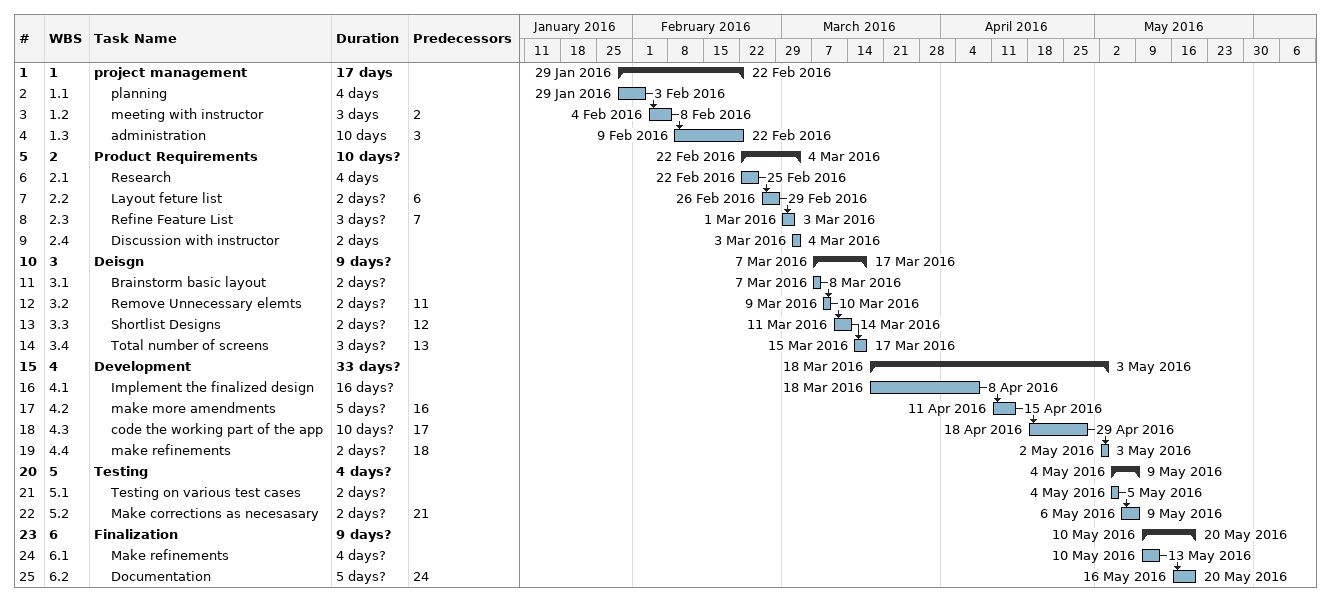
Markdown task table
| ID | WBS | Task | Duration | Start | Finish | Predecessors |
|---|---|---|---|---|---|---|
| 1 | 1 | **project management** | 17d | 2016-01-29 | 2016-02-22 |  |
| 2 | 1.1 | planning | 4d | 2016-01-29 | 2016-02-03 |  |
| 3 | 1.2 | meeting with instructor | 3d | 2016-02-04 | 2016-02-08 | 2 |
| 4 | 1.3 | administration | 10d | 2016-02-09 | 2016-02-22 | 3 |
| 5 | 2 | **Product Requirements** | 10d? | 2016-02-22 | 2016-03-04 |  |
| 6 | 2.1 | Research | 4d | 2016-02-22 | 2016-02-25 |  |
| 7 | 2.2 | Layout feture list | 2d? | 2016-02-26 | 2016-02-29 | 6 |
| 8 | 2.3 | Refine Feature List | 3d? | 2016-03-01 | 2016-03-03 | 7 |
| 9 | 2.4 | Discussion with instructor | 2d | 2016-03-03 | 2016-03-04 |  |
| 10 | 3 | **Deisgn** | 9d? | 2016-03-07 | 2016-03-17 |  |
| 11 | 3.1 | Brainstorm basic layout | 2d? | 2016-03-07 | 2016-03-08 |  |
| 12 | 3.2 | Remove Unnecessary elemts | 2d? | 2016-03-09 | 2016-03-10 | 11 |
| 13 | 3.3 | Shortlist Designs | 2d? | 2016-03-11 | 2016-03-14 | 12 |
| 14 | 3.4 | Total number of screens | 3d? | 2016-03-15 | 2016-03-17 | 13 |
| 15 | 4 | **Development** | 33d? | 2016-03-18 | 2016-05-03 |  |
| 16 | 4.1 | Implement the finalized design | 16d? | 2016-03-18 | 2016-04-08 |  |
| 17 | 4.2 | make more amendments | 5d? | 2016-04-11 | 2016-04-15 | 16 |
| 18 | 4.3 | code the working part of the app | 10d? | 2016-04-18 | 2016-04-29 | 17 |
| 19 | 4.4 | make refinements | 2d? | 2016-05-02 | 2016-05-03 | 18 |
| 20 | 5 | **Testing** | 4d? | 2016-05-04 | 2016-05-09 |  |
| 21 | 5.1 | Testing on various test cases | 2d? | 2016-05-04 | 2016-05-05 |  |
| 22 | 5.2 | Make corrections as necesasary | 2d? | 2016-05-06 | 2016-05-09 | 21 |
| 23 | 6 | **Finalization** | 9d? | 2016-05-10 | 2016-05-20 |  |
| 24 | 6.1 | Make refinements | 4d? | 2016-05-10 | 2016-05-13 |  |
| 25 | 6.2 | Documentation | 5d? | 2016-05-16 | 2016-05-20 | 24 |
